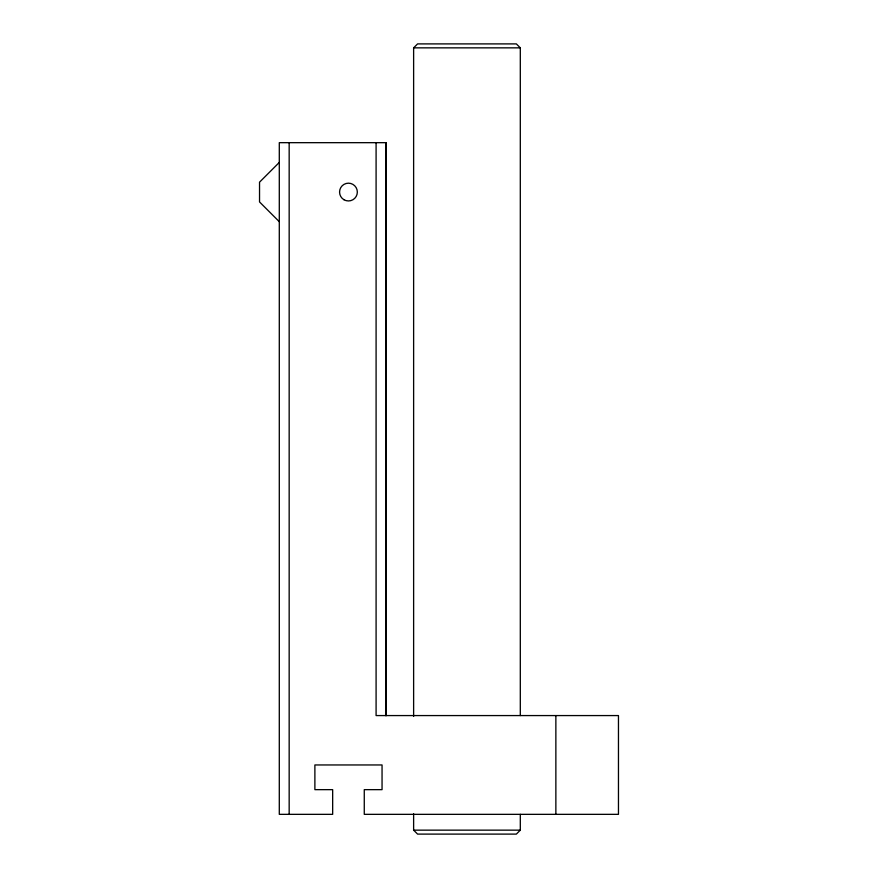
<?xml version="1.0" encoding="UTF-8"?>
<svg xmlns="http://www.w3.org/2000/svg" width="878" height="878" viewBox="0 0 878 878"><rect width="100%" height="100%" fill="white"/><g stroke="black" fill="none" stroke-linecap="round" stroke-linejoin="round"><path stroke-width="1.32" d="M386.024 715.647L386.035 142.675L279.292 142.675L279.292 814.345L332.663 814.345L332.663 789.651L314.884 789.651L314.884 764.957L382.051 764.957L382.051 789.651L364.271 789.651L364.271 814.345L618.463 814.345L618.463 715.57L376.091 715.57L376.091 142.675M279.292 162.43L259.537 182.185L259.537 201.94L279.292 221.695M413.626 716.437L413.626 47.851L417.577 43.9L516.352 43.9L520.303 47.851L520.303 715.57M520.303 814.345L520.303 830.149L516.352 834.1L417.577 834.1L413.626 830.149L413.626 813.708M413.626 47.851L520.303 47.851M413.626 830.149L520.303 830.149M555.862 715.57L555.862 814.345M386.035 142.675L385.969 715.647M289.169 142.675L289.169 814.345M344 199.756A8.89 8.89 0 0 0 357.335 192.062A8.89 8.89 0 0 0 344 184.369A8.89 8.89 0 0 0 344 199.756"/></g></svg>
